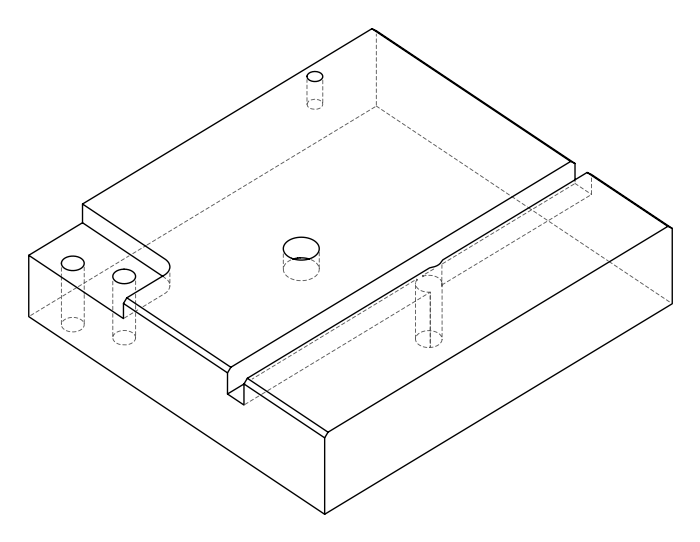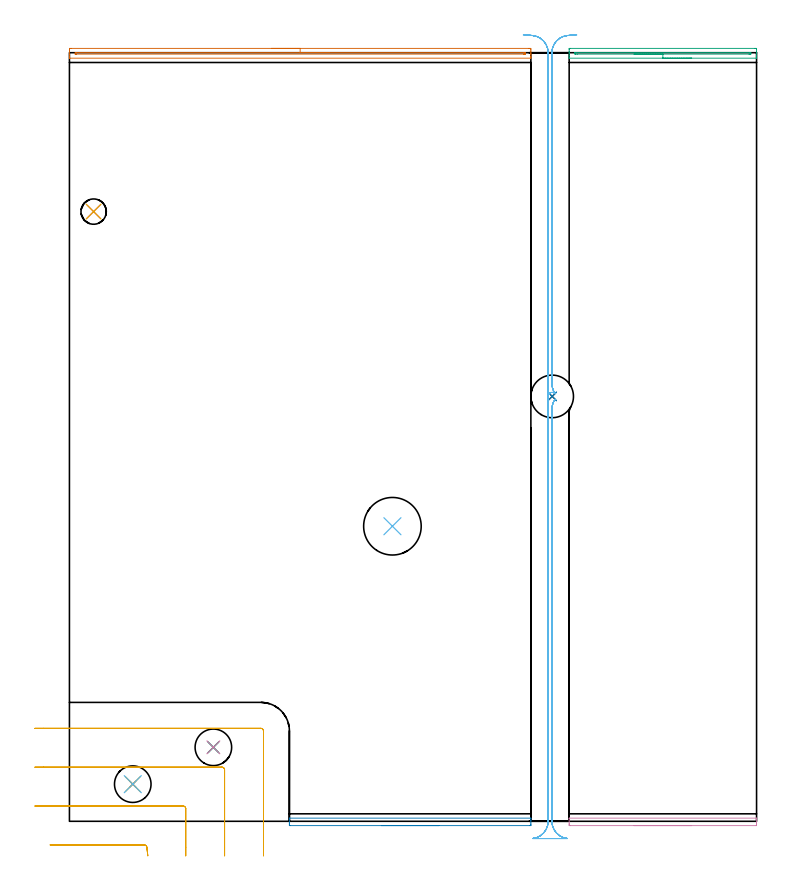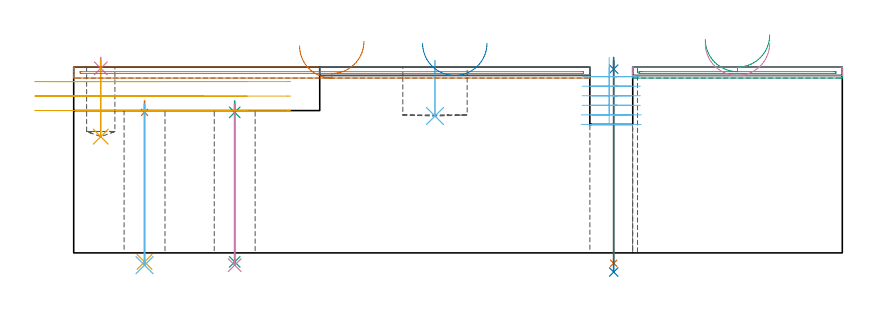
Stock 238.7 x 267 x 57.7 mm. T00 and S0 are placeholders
(PLAN: 18 operations, 11 tool changes, 17 min)
(1 SPOT_DRILL | STEP1HOLE | NXT0321_9005460120000 | 0.03 min | 1430 mm3)
(2 SPOT_DRILL_1 | STEP1HOLE_1 | NXT0321_9005460120000 | 0.03 min | 2 mm3)
(3 SPOT_DRILL_2 | STEP1HOLE_2 | NXT0321_9005460120000 | 0.03 min | 1431 mm3)
(4 SPOT_DRILL_3 | STEP1POCKET | NXT0321_9005460120000 | 0.03 min | 1 mm3)
(5 DRILL_THROUGH_HOLE_INTO_CENTER | STEP1HOLE | NXT0301_042 | 0.2 min | 1754 mm3)
(6 DRILL_TO_ENLARGE_THROUGH_HOLE | STEP1HOLE | NXT0301_098 | 0.2 min | 4114 mm3)
(7 DRILL_THROUGH_HOLE_INTO_CENTER_1 | STEP1HOLE_1 | NXT0301_065 | 0.25 min | 3991 mm3)
(8 DRILL_TO_ENLARGE_THROUGH_HOLE_1 | STEP1HOLE_1 | UGT0301_279 | 0.26 min | 5921 mm3)
(9 DRILL_THROUGH_HOLE_INTO_CENTER_2 | STEP1HOLE_2 | NXT0301_042 | 0.2 min | 1754 mm3)
(10 DRILL_TO_ENLARGE_THROUGH_HOLE_2 | STEP1HOLE_2 | NXT0301_098 | 0.2 min | 4115 mm3)
(11 DRILL_BLIND_HOLE_INTO_CENTER | STEP1POCKET | NXT0301_059 | 0.1 min | 1243 mm3)
(12 INDEXABLE_INSERT_DRILL_BLIND_HOLE_FROM_SOLID | STEP1POCKET_1 | NXT0302_011 | 0.07 min | 4697 mm3)
(13 AREA_MILL | FG_CHAMFER_SURFACE | UGT0205_001 | 2.71 min | 941 mm3)
(14 AREA_MILL_1 | FG_CHAMFER_SURFACE_1 | UGT0205_001 | 0.83 min | 299 mm3)
(15 AREA_MILL_2 | FG_CHAMFER_SURFACE_2 | UGT0205_001 | 1.19 min | 391 mm3)
(16 AREA_MILL_3 | FG_CHAMFER_SURFACE_3 | UGT0205_001 | 0.68 min | 227 mm3)
(17 MILL_CORNER_NOTCH_RECTANGULAR | CORNER_NOTCH_RECTANGULAR | UGT0201_100 | Follow Part, ap 4.5, ae 75% | 2.22 min | 38892 mm3)
(18 MILL_RECTANGULAR_SLOT | SLOT_RECTANGULAR | NXT0201_011 | Follow Part, ap 3, ae 75% | 7.75 min | 60275 mm3)
(TOOL NXT0321_9005460120000 | NC Spot Drill, 142deg, 12mm, Carbide, Uncoated | D12 PA142 FL30 Z2)
(TOOL NXT0301_042 | Carbide Drill 7.1mm [860.1-0710-057A1-MM 2214] | D7.1 PA140 FL85 Z2)
(TOOL NXT0301_098 | Carbide Drill 12.7mm [860.1-1270-038A1-MM 2214] | D12.7 PA140 FL60 Z2)
(TOOL NXT0301_065 | Carbide Drill 9.4mm [860.1-0940-075A1-MM 2214] | D9.4 PA140 FL98 Z2)
(TOOL UGT0301_279 | Twist Drill 14.8 mm | D14.8 PA118 FL114 Z2)
(TOOL NXT0301_059 | Carbide Drill 8.8mm [860.1-0880-026A1-MM 2214] | D8.8 PA140 FL47 Z2)
(TOOL NXT0302_011 | Index. Insert Drill 20mm [880-D2000L25-05] | D20 PA176 FL100 Z2)
(TOOL UGT0205_001 | Chamfer Mill 20 x 3 x 45 deg. | D20 FL50 Z2)
(TOOL UGT0201_100 | End Mill 18 mm | D18 FL22 Z2)
(TOOL NXT0201_011 | ENDMILL 12mm [2P460-1200-NA 1630] | D12 FL38 Z6)
(OP 1 SPOT_DRILL)
G17 G21 G94 G90
T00 M6
G54
G17 G0 G90 X22. Y12.9 S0 M3
G43 Z67.7 H0
G94 G81 G98 Z43.653 F250. R47.2
G80
M5
M2
(OP 2 SPOT_DRILL_1)
G17 G21 G94 G90
T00 M6
G54
G17 G0 G90 X167.7 Y147.6 S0 M3
G43 Z67.7 H0
G94 G81 G98 Z57.063 F250. R60.7
G80
M5
M2
(OP 3 SPOT_DRILL_2)
G17 G21 G94 G90
T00 M6
G54
G17 G0 G90 X50. Y25.7 S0 M3
G43 Z67.7 H0
G94 G81 G98 Z43.645 F250. R47.2
G80
M5
M2
(OP 4 SPOT_DRILL_3)
G17 G21 G94 G90
T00 M6
G54
G17 G0 G90 X8.4 Y211.8 S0 M3
G43 Z67.7 H0
G94 G81 G98 Z57.321 F250. R60.7
G80
M5
M2
(OP 5 DRILL_THROUGH_HOLE_INTO_CENTER)
G17 G21 G94 G90
T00 M6
G54
G17 G0 G90 X22. Y12.9 S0 M3
G43 Z67.7 H1
G94 G73 G98 Z-2.792 F250. Q6.713 R46.2
G80
M5
M2
(OP 6 DRILL_TO_ENLARGE_THROUGH_HOLE)
G17 G21 G94 G90
T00 M6
G54
G17 G0 G90 X22. Y12.9 S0 M3
G43 Z67.7 H1
G94 G73 G98 Z-3.811 F250. Q12.003 R46.2
G80
M5
M2
(OP 7 DRILL_THROUGH_HOLE_INTO_CENTER_1)
G17 G21 G94 G90
T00 M6
G54
G17 G0 G90 X167.7 Y147.6 S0 M3
G43 Z67.7 H1
G94 G73 G98 Z-3.211 F250. Q8.702 R59.7
G80
M5
M2
(OP 8 DRILL_TO_ENLARGE_THROUGH_HOLE_1)
G17 G21 G94 G90
T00 M6
G54
G17 G0 G90 X167.7 Y147.6 S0 M3
G43 Z67.7 H0
G94 G73 G98 Z-5.946 F250. Q12.729 R59.7
G80
M5
M2
(OP 9 DRILL_THROUGH_HOLE_INTO_CENTER_2)
G17 G21 G94 G90
T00 M6
G54
G17 G0 G90 X50. Y25.7 S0 M3
G43 Z67.7 H1
G94 G73 G98 Z-2.792 F250. Q6.713 R46.2
G80
M5
M2
(OP 10 DRILL_TO_ENLARGE_THROUGH_HOLE_2)
G17 G21 G94 G90
T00 M6
G54
G17 G0 G90 X50. Y25.7 S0 M3
G43 Z67.7 H1
G94 G73 G98 Z-3.811 F250. Q12.003 R46.2
G80
M5
M2
(OP 11 DRILL_BLIND_HOLE_INTO_CENTER)
G17 G21 G94 G90
T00 M6
G54
G17 G0 G90 X8.4 Y211.8 S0 M3
G43 Z67.7 H1
G94 G81 G98 Z36.1 F250. R59.7
G80
M5
M2
(OP 12 INDEXABLE_INSERT_DRILL_BLIND_HOLE_FROM_SOLID)
G17 G21 G94 G90
T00 M6
G54
G17 G0 G90 X112.2 Y102.5 S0 M3
G43 Z67.7 H1
G94 G81 G98 Z42.5 F250. R59.7
G80
M5
M2
(OP 13 AREA_MILL)
G17 G21 G94 G90
T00 M6
G54
G17 G0 G90 X70.15 Y268.5 S1061 M3
G43 Z67.7 H0
Z64.3
G94 G1 X70.188 Z63.428 F250.
X70.302 Z62.564
X70.491 Z61.712
X70.753 Z60.88
X71.087 Z60.074
X71.49 Z59.3
X71.958 Z58.564
X72.49 Z57.872
X73.079 Z57.229
X73.722 Z56.64
X74.414 Z56.109
X75.15 Z55.64
X75.924 Z55.237
X76.73 Z54.903
X77.562 Z54.641
X78.413 Z54.452
X79.278 Z54.338
X80.15 Z54.3
X159.679 Y268.499 Z54.301
X160.067 Y268.496
X160.29 Y268.491 Z54.304
X160.3 Y268.115 Z54.679
Y267.581 Z55.216
Y267.238 Z55.558
Y266.704 Z56.092
Y266.362 Z56.433
Y265.677 Z57.123
Y265.4 Z57.399
X160.298 Y265.248 Z57.544
X160.29 Y265.102 Z57.688
X160.125 Y265.1 Z57.7
X0.174
X0.01 Y265.102 Z57.688
X0.002 Y265.248 Z57.544
X0. Y265.4 Z57.399
Y265.677 Z57.122
Y266.362 Z56.433
Y267.581 Z55.216
X0.005 Y268.115 Z54.679
X0.01 Y268.491 Z54.304
X0.233 Y268.496 Z54.301
X0.621 Y268.5 Z54.3
X80.15
Y267.086 Z55.714
X157.892 Y267.085 Z55.715
X158.048 Y267.084 Z55.716
X158.247 Y267.08 Z55.72
X158.288 Y267.079 Z55.721
X158.293 Y267.051 Z55.749
X158.296 Y267.019 Z55.781
X158.299 Y266.839 Z55.961
X158.294 Y266.6 Z56.2
X158.29 Y266.534 Z56.266
X158.284 Y266.521 Z56.279
X158.255 Y266.519 Z56.281
X158.183 Y266.517 Z56.283
X157.892 Y266.515 Z56.285
X157.736 Y266.514 Z56.286
X2.408 Y266.515 Z56.285
X2.252 Y266.516 Z56.284
X2.053 Y266.52 Z56.28
X2.012 Y266.521 Z56.279
X2.007 Y266.549 Z56.251
X2.004 Y266.581 Z56.219
X2.003 Y266.759 Z56.041
X2.013 Y267.079 Z55.721
X2.337 Y267.084 Z55.716
X2.408 Y267.085 Z55.715
X80.15 Y267.086 Z55.714
X81.022 Z55.752
X81.886 Z55.866
X82.738 Z56.055
X83.57 Z56.317
X84.376 Z56.651
X85.15 Z57.054
X85.886 Z57.523
X86.578 Z58.054
X87.221 Z58.643
X87.81 Z59.286
X88.341 Z59.979
X88.81 Z60.714
X89.213 Z61.488
X89.547 Z62.294
X89.809 Z63.126
X89.998 Z63.978
X90.112 Z64.843
X90.15 Z65.714
G0 Z67.7
M5
M2
(OP 14 AREA_MILL_1)
G17 G21 G94 G90
T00 M6
G54
G17 G0 G90 X128.35 Y-1.5 S1061 M3
G43 Z67.7 H0
Z65.1
G94 G1 X128.312 Z64.228 F250.
X128.198 Z63.363
X128.009 Z62.512
X127.747 Z61.68
X127.413 Z60.874
X127.01 Z60.1
X126.542 Z59.364
X126.01 Z58.672
X125.421 Z58.029
X124.778 Z57.44
X124.086 Z56.908
X123.35 Z56.44
X122.576 Z56.037
X121.77 Z55.703
X120.938 Z55.441
X120.086 Z55.252
X119.222 Z55.138
X118.35 Z55.1
X76.738
X76.525 Y-1.497 Z55.103
X76.402 Y-1.491 Z55.105
X76.4 Y-1.326 Z55.271
Y-1.079 Z55.517
Y-0.586 Z56.013
Y0.865 Z57.464
X76.41 Y1.094 Z57.692
X76.525 Y1.1 Z57.7
X160.175
X160.29 Y1.094 Z57.692
X160.3 Y0.864 Z57.463
Y0.186 Z56.785
Y-0.586 Z56.013
Y-1.079 Z55.517
Y-1.326 Z55.271
X160.298 Y-1.491 Z55.105
X160.175 Y-1.497 Z55.103
X159.962 Y-1.5 Z55.1
X118.35
X117.478 Z55.138
X116.614 Z55.252
X115.762 Z55.441
X114.93 Z55.703
X114.124 Z56.037
X113.35 Z56.44
X112.614 Z56.908
X111.922 Z57.44
X111.279 Z58.029
X110.69 Z58.672
X110.158 Z59.364
X109.69 Z60.1
X109.287 Z60.874
X108.953 Z61.68
X108.691 Z62.512
X108.502 Z63.363
X108.388 Z64.228
X108.35 Z65.1
G0 Z67.7
M5
M2
(OP 15 AREA_MILL_2)
G17 G21 G94 G90
T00 M6
G54
G17 G0 G90 X216.15 Y265.1 S1061 M3
G43 Z67.7 H0
G94 G1 X216.112 Z66.828 F250.
X215.998 Z65.963
X215.809 Z65.112
X215.547 Z64.28
X215.213 Z63.474
X214.81 Z62.7
X214.342 Z61.964
X213.81 Z61.272
X213.221 Z60.629
X212.578 Z60.039
X211.886 Z59.508
X211.15 Z59.04
X210.376 Z58.637
X209.57 Z58.303
X208.738 Z58.041
X207.886 Z57.852
X207.022 Z57.738
X206.15 Z57.7
X173.71
X173.61 Y265.103 Z57.689
X173.602 Y265.193 Z57.599
X173.6 Y265.29 Z57.508
Y265.917 Z56.881
Y266.806 Z55.993
Y267.238 Z55.558
Y267.455 Z55.342
Y268.115 Z54.682
Y268.331 Z54.466
X173.602 Y268.491 Z54.305
X173.905 Y268.5 Z54.3
X238.146
X238.396 Y268.498 Z54.302
X238.698 Y268.491 Z54.305
X238.7 Y268.331 Z54.466
Y268.115 Z54.682
Y267.454 Z55.342
Y267.238 Z55.558
Y266.806 Z55.993
Y265.917 Z56.881
Y265.29 Z57.509
Y265.195 Z57.598
X238.69 Y265.103 Z57.689
X238.59 Y265.1 Z57.7
X206.15
Y266.514 Z56.286
X176.511
X175.932 Y266.516 Z56.284
X175.774 Y266.517 Z56.283
X175.624 Y266.521 Z56.279
X175.61 Y266.57 Z56.23
X175.603 Y266.686 Z56.114
Y266.881 Z55.919
X175.606 Y266.988 Z55.812
X175.61 Y267.074 Z55.726
X175.623 Y267.079 Z55.721
X175.705 Y267.082 Z55.718
X175.873 Y267.085 Z55.715
X236.214
X236.368
X236.526 Y267.083 Z55.717
X236.676 Y267.079 Z55.721
X236.69 Y267.03 Z55.77
X236.697 Y266.914 Z55.886
X236.698 Y266.636 Z56.164
X236.696 Y266.582 Z56.218
X236.69 Y266.54 Z56.26
X236.686 Y266.521 Z56.279
X236.657 Y266.52 Z56.28
X236.368 Y266.516 Z56.284
X236.214 Y266.514 Z56.286
X236.059
X206.15
X205.278 Z56.324
X204.414 Z56.438
X203.562 Z56.626
X202.73 Z56.889
X201.924 Z57.223
X201.15 Z57.625
X200.414 Z58.094
X199.722 Z58.625
X199.079 Z59.215
X198.49 Z59.858
X197.958 Z60.55
X197.49 Z61.286
X197.087 Z62.06
X196.753 Z62.866
X196.491 Z63.698
X196.302 Z64.549
X196.188 Z65.414
X196.15 Z66.286
G0 Z67.7
M5
M2
(OP 16 AREA_MILL_3)
G17 G21 G94 G90
T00 M6
G54
G17 G0 G90 X216.15 Y-1.5 S1061 M3
G43 Z67.7 H0
Z65.1
G94 G1 X216.112 Z64.228 F250.
X215.998 Z63.363
X215.809 Z62.512
X215.547 Z61.68
X215.213 Z60.874
X214.81 Z60.1
X214.342 Z59.364
X213.81 Z58.672
X213.221 Z58.029
X212.578 Z57.44
X211.886 Z56.908
X211.15 Z56.44
X210.376 Z56.037
X209.57 Z55.703
X208.738 Z55.441
X207.886 Z55.252
X207.022 Z55.138
X206.15 Z55.1
X173.922 Y-1.499 Z55.101
X173.71 Y-1.496 Z55.104
X173.602 Y-1.491 Z55.106
X173.6 Y-1.296 Z55.301
Y-1.079 Z55.517
Y-0.646 Z55.953
X173.601 Y0.894 Z57.492
X173.61 Y1.094 Z57.692
X173.71 Y1.1 Z57.7
X238.59
X238.69 Y1.094 Z57.692
X238.7 Y0.892 Z57.491
Y-0.646 Z55.953
Y-1.079 Z55.517
Y-1.296 Z55.301
X238.698 Y-1.491 Z55.106
X238.59 Y-1.5 Z55.1
X206.15
X205.278 Z55.138
X204.414 Z55.252
X203.562 Z55.441
X202.73 Z55.703
X201.924 Z56.037
X201.15 Z56.44
X200.414 Z56.908
X199.722 Z57.44
X199.079 Z58.029
X198.49 Z58.672
X197.958 Z59.364
X197.49 Z60.1
X197.087 Z60.874
X196.753 Z61.68
X196.491 Z62.512
X196.302 Z63.363
X196.188 Z64.228
X196.15 Z65.1
G0 Z67.7
M5
M2
(OP 17 MILL_CORNER_NOTCH_RECTANGULAR)
G17 G21 G94 G90
T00 M6
G54
G17 G0 G90 X27.228 Y-11.981 S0 M3
G43 Z67.7 H0
Z53.2
G94 G1 X26.895 Y-9. F250.
G3 X26.004 Y-8.2 R0.9 F500.
G1 X-3.709
X-6.709 F250.
G0 Z67.7
X40.4 Y-12.
Z53.2
G1 Y-9.
Y4.404 F500.
G3 X39.504 Y5.3 R0.9
G1 X-9.
X-12. F250.
G0 Z67.7
X53.9 Y-12.
Z53.2
G1 Y-9.
Y17.904 F500.
G3 X53.004 Y18.8 R0.9
G1 X-9.
X-12. F250.
G0 Z67.7
X67.4 Y-12.
Z53.2
G1 Y-9.
Y31.404 F500.
G3 X66.504 Y32.3 R0.9
G1 X-9.
X-12. F250.
G0 Z67.7
X27.228 Y-11.981
Z48.7
G1 X26.895 Y-9.
G3 X26.005 Y-8.2 R0.9 F500.
G1 X-3.709
X-6.709 F250.
G0 Z67.7
X40.4 Y-12.
Z48.7
G1 Y-9.
Y4.404 F500.
G3 X39.504 Y5.3 R0.9
G1 X-9.
X-12. F250.
G0 Z67.7
X53.9 Y-12.
Z48.7
G1 Y-9.
Y17.904 F500.
G3 X53.004 Y18.8 R0.9
G1 X-9.
X-12. F250.
G0 Z67.7
X67.4 Y-12.
Z48.7
G1 Y-9.
Y31.404 F500.
G3 X66.504 Y32.3 R0.9
G1 X-9.
X-12. F250.
G0 Z67.7
X27.228 Y-11.981
Z44.2
G1 X26.895 Y-9.
G3 X26.005 Y-8.2 R0.9 F500.
G1 X-3.709
X-6.709 F250.
G0 Z67.7
X40.4 Y-12.
Z44.2
G1 Y-9.
Y4.404 F500.
G3 X39.504 Y5.3 R0.9
G1 X-9.
X-12. F250.
G0 Z67.7
X53.9 Y-12.
Z44.2
G1 Y-9.
Y17.904 F500.
G3 X53.004 Y18.8 R0.9
G1 X-9.
X-12. F250.
G0 Z67.7
X67.4 Y-12.
Z44.2
G1 Y-9.
Y31.404 F500.
G3 X66.504 Y32.3 R0.9
G1 X-9.
X-12. F250.
G0 Z67.7
M5
M2
(OP 18 MILL_RECTANGULAR_SLOT)
G17 G21 G94 G90
T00 M6
G54
G17 G0 G90 X158.078 Y273.33 S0 M3
G43 Z67.7 H1
Z54.733
G94 G1 X161.054 Y272.952 F250.
G2 X166.3 Y267. R6. F500.
G1 Y147.768
X166.31 Y147.766
G2 X168.719 Y148.56 R1.4
G1 X168.727 Y148.567
G2 X167.6 Y152.067 R6.
G1 Y267.
G2 X172.841 Y272.952 R6.
G1 X175.817 Y273.331 F250.
G0 X157.914 Y273.27 Z51.767
G1 X160.899 Y272.97
G2 X166.3 Y267. R6. F500.
G1 Y147.768
X166.31 Y147.766
G2 X168.719 Y148.56 R1.4
G1 X168.727 Y148.567
G2 X167.6 Y152.067 R6.
G1 Y267.
G2 X173.001 Y272.97 R6.
G1 X175.986 Y273.27 F250.
G0 X157.914 Z48.8
G1 X160.899 Y272.97
G2 X166.3 Y267. R6. F500.
G1 Y147.768
X166.31 Y147.766
G2 X168.719 Y148.56 R1.4
G1 X168.727 Y148.567
G2 X167.6 Y152.067 R6.
G1 Y267.
G2 X173.001 Y272.97 R6.
G1 X175.986 Y273.27 F250.
G0 X157.914 Z45.833
G1 X160.899 Y272.97
G2 X166.3 Y267. R6. F500.
G1 Y147.768
X166.31 Y147.766
G2 X168.719 Y148.56 R1.4
G1 X168.727 Y148.567
G2 X167.6 Y152.067 R6.
G1 Y267.
G2 X173.001 Y272.97 R6.
G1 X175.986 Y273.27 F250.
G0 X157.651 Y273.163 Z42.867
G1 X160.646 Y272.99
G2 X166.3 Y267. R6. F500.
G1 Y147.768
X166.31 Y147.766
G2 X168.719 Y148.56 R1.4
G1 X168.727 Y148.567
G2 X167.6 Y152.067 R6.
G1 Y267.
G2 X173.254 Y272.99 R6.
G1 X176.249 Y273.163 F250.
G0 X157.651 Z39.9
G1 X160.646 Y272.99
G2 X166.3 Y267. R6. F500.
G1 Y147.768
X166.31 Y147.766
G2 X168.719 Y148.56 R1.4
G1 X168.727 Y148.567
G2 X167.6 Y152.067 R6.
G1 Y267.
G2 X173.254 Y272.99 R6.
G1 X176.249 Y273.163 F250.
G0 Z67.7
X166.3 Y125.165
Z60.7
G1 Y147.432 Z54.733
Y0. F500.
G2 X160.899 Y-5.97 R6.
G1 Y-6.
X173.001
Y-5.97
G2 X167.6 Y0. R6.
G1 Y143.133
G2 X168.727 Y146.633 R6.
G0 Z67.7
X166.3 Y125.165
Z57.733
G1 Y147.432 Z51.767 F250.
Y0. F500.
G2 X160.899 Y-5.97 R6.
G1 Y-6.
X173.001
Y-5.97
G2 X167.6 Y0. R6.
G1 Y143.133
G2 X168.727 Y146.633 R6.
G0 Z67.7
X166.3 Y125.165
Z54.767
G1 Y147.432 Z48.8 F250.
Y0. F500.
G2 X160.899 Y-5.97 R6.
G1 Y-6.
X173.001
Y-5.97
G2 X167.6 Y0. R6.
G1 Y143.133
G2 X168.727 Y146.633 R6.
G0 Z67.7
X166.3 Y125.165
Z51.8
G1 Y147.432 Z45.833 F250.
Y0. F500.
G2 X160.899 Y-5.97 R6.
G1 Y-6.
X173.001
Y-5.97
G2 X167.6 Y0. R6.
G1 Y143.133
G2 X168.727 Y146.633 R6.
G0 Z67.7
X166.3 Y125.165
Z48.833
G1 Y147.432 Z42.867 F250.
Y0. F500.
G2 X160.899 Y-5.97 R6.
G1 Y-6.
X173.001
Y-5.97
G2 X167.6 Y0. R6.
G1 Y143.133
G2 X168.727 Y146.633 R6.
G0 Z67.7
X166.3 Y125.165
Z45.867
G1 Y147.432 Z39.9 F250.
Y0. F500.
G2 X160.899 Y-5.97 R6.
G1 Y-6.
X173.001
Y-5.97
G2 X167.6 Y0. R6.
G1 Y143.133
G2 X168.727 Y146.633 R6.
G0 Z67.7
M5
M2
